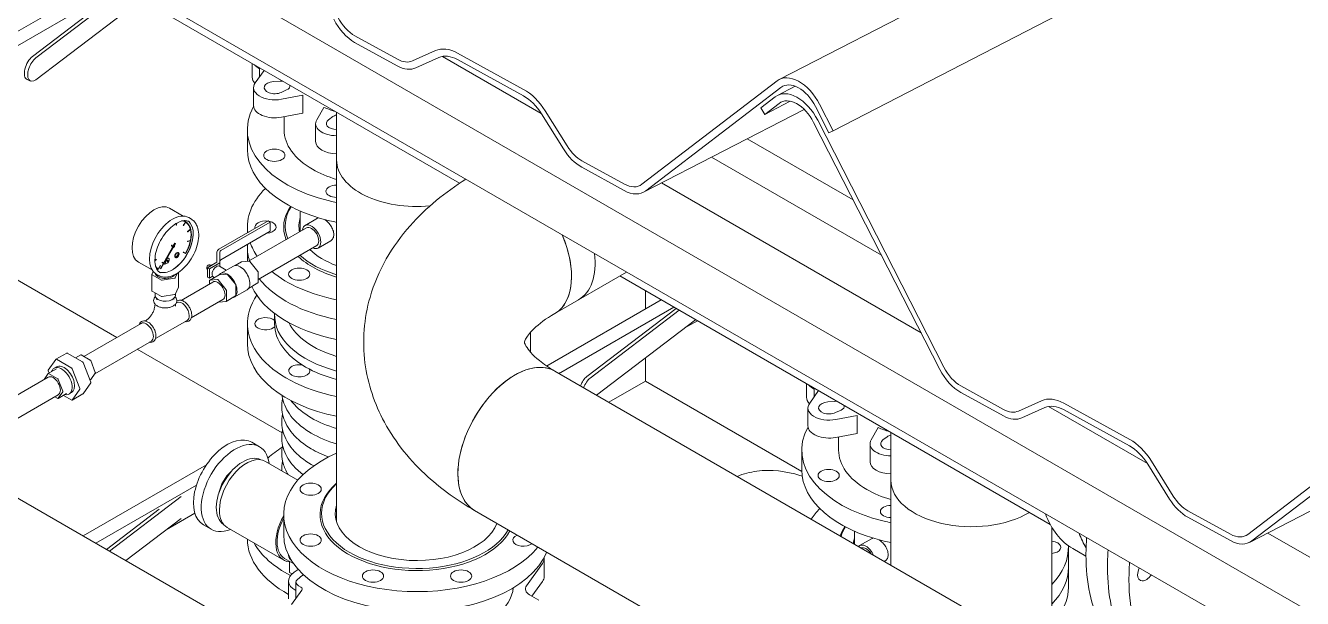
# Model space of a CAD drawing. Header units: millimetres. Extents: x -312439 to 477422, y -331570 to 212570.
# Drawn here: x 398513 to 399331, y 107885 to 108251 of the extents above; entities that cross this region are included whole.
import ezdxf

# ---------------------------------------------------------------- set-up
doc = ezdxf.new("R2010")
doc.units = ezdxf.units.MM

msp = doc.modelspace()

# ---------------------------------------------------------------- linework, layer by layer
at = {"color": 0, "linetype": 'Continuous', "lineweight": 0, "extrusion": (0, 0.816497, 0.57735)}
for p, q in [((396734.042, 109377.832), (401453.538, 106653.03)), ((396734.042, 109342.828), (401489.123, 106597.48)), ((400140.607, 108807.063), (398995.583, 108216.91)), ((399030.047, 108184.123), (400175.071, 108774.276)), ((398185.754, 108499.687), (398790.691, 108150.427)), ((398750.889, 108229.852), (398723.604, 108244.843)), ((398723.473, 108240.71), (398750.783, 108225.706)), ((398775.291, 108235.403), (398760.545, 108228.783)), ((398762.702, 108224.385), (398777.447, 108231.006)), ((398779.795, 108231.721), (398843.074, 108195.187)), ((398789.367, 108229.686), (398831.647, 108206.457)), ((398831.752, 108210.603), (398789.472, 108233.833)), ((398994.148, 108216), (398907.549, 108149.78)), ((398910.066, 108145.598), (398996.665, 108211.818)), ((399005.856, 108212.602), (398994.411, 108206.703)), ((398992.975, 108205.793), (398983.727, 108198.721)), ((398986.244, 108194.538), (399002.661, 108203)), ((398843.303, 108194.824), (398857.307, 108172.408)), ((398859.626, 108174.347), (398845.621, 108196.763)), ((399011.581, 108197.749), (398908.63, 108144.688)), ((398983.727, 108198.721), (398986.244, 108194.538)), ((398986.244, 108194.538), (398995.492, 108201.611)), ((399018.752, 108199.683), (399027.389, 108182.784)), ((399030.047, 108184.123), (399021.41, 108201.022)), ((399017.58, 108189.476), (399098.453, 108031.244)), ((399101.111, 108032.583), (399020.238, 108190.815)), ((398975.12, 108178.957), (399042.98, 108139.778)), ((399027.389, 108182.784), (399030.047, 108184.123)), ((398896.354, 108149.932), (398869.069, 108164.923)), ((398952.239, 108167.164), (399061.109, 108104.308)), ((398868.963, 108160.776), (398896.274, 108145.771)), ((398920.206, 108150.654), (399086.49, 108054.65)), ((398487.946, 108099.699), (398571.096, 108051.692)), ((398893.434, 108091.108), (399169.147, 107931.925)), ((398909.822, 108023.689), (399010.016, 107965.842)), ((399111.873, 108016.467), (399139.183, 108001.463)), ((399139.289, 108005.61), (399112.004, 108020.6)), ((399163.691, 108011.161), (399148.945, 108004.54)), ((399151.102, 108000.143), (399165.847, 108006.763)), ((399168.195, 108007.478), (399231.474, 107970.944)), ((399220.152, 107986.361), (399177.872, 108009.59)), ((399177.767, 108005.443), (399220.047, 107982.214)), ((399382.548, 107991.757), (399295.949, 107925.537)), ((399298.466, 107921.355), (399385.065, 107987.575)), ((399400.427, 107973.736), (399297.03, 107920.445)), ((399231.703, 107970.581), (399245.707, 107948.165)), ((399248.026, 107950.104), (399234.021, 107972.52)), ((399284.754, 107925.689), (399257.469, 107940.68)), ((399257.363, 107936.533), (399284.674, 107921.528)), ((399308.606, 107926.411), (399476.8, 107829.304))]:
    msp.add_line(p, q, dxfattribs=at)
at = {"color": 5, "linetype": 'Continuous', "lineweight": 0, "extrusion": (0, 0.816497, 0.57735)}
for p, q in [((398800.503, 107779.611), (397341.446, 108621.998)), ((398564.706, 108280.899), (398492.276, 108239.082)), ((398500.293, 108234.454), (398572.722, 108276.271)), ((398574.334, 108275.34), (398517.013, 108231.753)), ((398519.159, 108230.812), (398576.258, 108274.23)), ((398586.725, 108268.187), (398519.159, 108216.81)), ((398657.842, 108218.418), (398657.842, 108227.127)), ((398659.826, 108214.809), (398665.473, 108222.722)), ((398662.594, 108218.689), (398662.594, 108224.383)), ((398513.57, 108216.899), (398515.717, 108215.958)), ((398658.705, 108200.192), (398658.705, 108211.694)), ((398671.437, 108215.554), (398675.83, 108215.867)), ((398679.896, 108210.2), (398676.406, 108208.627)), ((398690.207, 108206.869), (398676.507, 108204.261)), ((398690.207, 108195.368), (398690.207, 108206.869)), ((398676.507, 108192.759), (398690.207, 108195.368)), ((398699.162, 108191.181), (398703.679, 108199.091)), ((398711.907, 107933.653), (398711.907, 108195.913)), ((398678.304, 108184.676), (398678.304, 108193.101)), ((398698.48, 108177.228), (398698.48, 108188.73)), ((398706.725, 108191.123), (398709.449, 108193.138)), ((398654.725, 108184.676), (398654.725, 108171.975)), ((398613.531, 108129.421), (398604.832, 108134.444)), ((398688.624, 108119.547), (398688.624, 108132.633)), ((398608.999, 108123.675), (398609.232, 108124.815)), ((398608.999, 108123.675), (398609.042, 108123.65)), ((398609.042, 108123.65), (398609.287, 108124.847)), ((398609.222, 108123.698), (398609.042, 108123.65)), ((398609.479, 108124.957), (398609.222, 108123.698)), ((398613.682, 108123.321), (398614.988, 108125.584)), ((398613.682, 108123.321), (398613.725, 108123.296)), ((398613.725, 108123.296), (398615.032, 108125.56)), ((398613.856, 108123.22), (398613.725, 108123.296)), ((398615.164, 108125.484), (398613.856, 108123.22)), ((398615.23, 108125.75), (398615.186, 108125.775)), ((398616.413, 108119.546), (398618.199, 108121.129)), ((398616.456, 108119.521), (398618.242, 108121.105)), ((398618.291, 108120.925), (398616.505, 108119.341)), ((398618.948, 108127.398), (398617.132, 108128.447)), ((398622.944, 108121.469), (398622.693, 108122.3)), ((398668.046, 108126.338), (398636.518, 108108.135)), ((398669.324, 108125.6), (398637.796, 108107.398)), ((398654.725, 108118.647), (398654.725, 108122.368)), ((398692.619, 108121.853), (398655.559, 108100.457)), ((398669.324, 108125.6), (398668.046, 108126.338)), ((398669.324, 108119.7), (398669.324, 108125.6)), ((398699.774, 108128.119), (398691.694, 108123.454)), ((398616.461, 108119.366), (398616.413, 108119.546)), ((398616.413, 108119.546), (398616.456, 108119.521)), ((398616.413, 108113.127), (398616.461, 108113.362)), ((398616.413, 108113.127), (398616.456, 108113.102)), ((398616.505, 108119.341), (398616.456, 108119.521)), ((398618.242, 108113.581), (398616.456, 108113.102)), ((398616.456, 108113.102), (398616.505, 108113.337)), ((398616.461, 108119.366), (398616.505, 108119.341)), ((398616.461, 108113.362), (398618.247, 108113.841)), ((398616.461, 108113.362), (398616.505, 108113.337)), ((398616.505, 108113.337), (398618.291, 108113.816)), ((398669.324, 108119.7), (398637.796, 108101.497)), ((398708.145, 108113.62), (398700.066, 108108.955)), ((398606.783, 108109.48), (398601.082, 108099.309)), ((398606.869, 108109.43), (398601.169, 108099.259)), ((398601.28, 108099.243), (398607.217, 108109.229)), ((398606.215, 108110.237), (398606.777, 108109.912)), ((398606.583, 108110.873), (398607.145, 108110.548)), ((398606.869, 108109.43), (398606.783, 108109.48)), ((398607.229, 108109.651), (398607.514, 108109.486)), ((398608.254, 108112.123), (398607.492, 108110.754)), ((398607.579, 108110.704), (398607.492, 108110.754)), ((398607.579, 108110.704), (398608.341, 108112.073)), ((398607.596, 108110.288), (398607.882, 108110.123)), ((398608.77, 108111.825), (398607.965, 108110.481)), ((398608.341, 108112.073), (398608.254, 108112.123)), ((398608.341, 108112.073), (398608.77, 108111.825)), ((398610.651, 108105.887), (398610.32, 108105.314)), ((398610.427, 108106.017), (398610.348, 108106.062)), ((398610.429, 108106.045), (398610.513, 108105.997)), ((398610.651, 108105.887), (398610.729, 108105.842)), ((398613.682, 108106.198), (398613.813, 108106.426)), ((398613.682, 108106.198), (398613.725, 108106.173)), ((398613.725, 108106.173), (398613.856, 108106.401)), ((398615.032, 108105.418), (398613.725, 108106.173)), ((398613.813, 108106.426), (398613.856, 108106.401)), ((398613.856, 108106.401), (398615.164, 108105.646)), ((398615.098, 108105.532), (398615.23, 108105.456)), ((398635.265, 108106.388), (398635.265, 108099.832)), ((398637.072, 108097.17), (398637.072, 108106.388)), ((398654.725, 108100.382), (398654.725, 108111.271)), ((398699.141, 108110.556), (398661.615, 108088.89)), ((398593.626, 108094.945), (398584.927, 108099.968)), ((398595.466, 108100.971), (398596.337, 108101.743)), ((398595.466, 108100.907), (398596.38, 108101.718)), ((398596.428, 108101.539), (398595.467, 108100.686)), ((398596.337, 108101.743), (398596.38, 108101.718)), ((398596.38, 108101.718), (398596.428, 108101.539)), ((398597.678, 108095.601), (398598.985, 108097.865)), ((398597.721, 108095.575), (398599.028, 108097.84)), ((398599.159, 108097.764), (398597.852, 108095.499)), ((398598.985, 108097.865), (398599.028, 108097.84)), ((398599.028, 108097.84), (398599.159, 108097.764)), ((398601.005, 108099.172), (398599.102, 108095.775)), ((398601.092, 108099.122), (398599.188, 108095.725)), ((398599.188, 108095.725), (398601.159, 108099.04)), ((398600.987, 108099.139), (398600.103, 108099.65)), ((398601.102, 108099.345), (398600.221, 108099.854)), ((398601.835, 108098.65), (398601.116, 108099.065)), ((398601.953, 108098.854), (398601.234, 108099.269)), ((398602.393, 108101.029), (398602.355, 108101.051)), ((398602.532, 108099.219), (398602.369, 108099.312)), ((398604.169, 108100.004), (398602.393, 108101.029)), ((398602.664, 108101.571), (398602.696, 108101.553)), ((398602.696, 108101.553), (398604.471, 108100.528)), ((398604.333, 108102.338), (398604.17, 108102.432)), ((398608.573, 108102.987), (398608.651, 108102.941)), ((398608.628, 108102.926), (398608.712, 108102.877)), ((398609.207, 108103.385), (398608.876, 108102.812)), ((398608.954, 108102.767), (398608.876, 108102.812)), ((398635.265, 108099.832), (398629.119, 108096.284)), ((398630.397, 108095.547), (398629.119, 108096.284)), ((398629.119, 108096.284), (398629.119, 108090.383)), ((398630.332, 108097.159), (398630.244, 108096.934)), ((398637.072, 108099.4), (398630.397, 108095.547)), ((398632.316, 108098.422), (398630.508, 108097.378)), ((398630.682, 108098.26), (398631.358, 108097.869)), ((398632.654, 108098.325), (398632.46, 108098.436)), ((398636.892, 108097.273), (398641.22, 108094.775)), ((398637.525, 108092.642), (398645.753, 108097.392)), ((398647.002, 108097.785), (398650.88, 108100.025)), ((398656.045, 108100.5), (398650.945, 108100.045)), ((398661.459, 108093.974), (398656.358, 108100.32)), ((398593.581, 108092.019), (398593.581, 108081.518)), ((398594.418, 108093.857), (398593.596, 108092.085)), ((398593.71, 108091.839), (398599.6, 108088.438)), ((398598.087, 108091.265), (398596.27, 108092.314)), ((398597.062, 108090.85), (398597.062, 108091.857)), ((398597.611, 108095.334), (398597.655, 108095.309)), ((398597.655, 108095.309), (398597.786, 108095.537)), ((398597.809, 108095.524), (398597.852, 108095.499)), ((398599.188, 108095.725), (398599.102, 108095.775)), ((398600.027, 108088.372), (398608.072, 108089.617)), ((398605.219, 108090.77), (398604.375, 108090.571)), ((398607.074, 108090.85), (398607.074, 108091.356)), ((398608.385, 108089.797), (398609.729, 108092.693)), ((398610.556, 108093.226), (398610.556, 108084.007)), ((398628.966, 108095.288), (398629.119, 108095.2)), ((398629.119, 108090.383), (398630.397, 108089.646)), ((398630.397, 108089.646), (398630.397, 108095.547)), ((398632.464, 108090.839), (398630.397, 108089.646)), ((398630.434, 108088.071), (398630.434, 108085.951)), ((398630.526, 108088.273), (398636.589, 108091.774)), ((398635.691, 108088.749), (398630.591, 108088.293)), ((398632.926, 108090.403), (398633.57, 108090.031)), ((398641.104, 108082.223), (398636.004, 108088.568)), ((398641.754, 108092.249), (398636.654, 108091.794)), ((398647.167, 108085.723), (398642.067, 108092.069)), ((398661.615, 108086.771), (398661.615, 108093.571)), ((398851.842, 108067.095), (398897.759, 108093.605)), ((398593.71, 108081.337), (398599.6, 108077.937)), ((398595.546, 108080.278), (398595.546, 108078.64)), ((398608.385, 108079.296), (398610.541, 108083.941)), ((398608.591, 108079.739), (398608.591, 108078.64)), ((398632.586, 108087.194), (398612.268, 108075.463)), ((398641.261, 108075.019), (398641.261, 108081.82)), ((398646.296, 108077.449), (398654.525, 108082.2)), ((398647.324, 108078.52), (398647.324, 108085.32)), ((398655.489, 108083.084), (398661.523, 108086.568)), ((398909.822, 108081.646), (398909.822, 108069.918)), ((398595.546, 108072.694), (398595.546, 108073.002)), ((398596.464, 108076.713), (398596.464, 108076.044)), ((398600.027, 108077.871), (398608.072, 108079.116)), ((398607.672, 108076.713), (398607.672, 108076.044)), ((398608.591, 108072.694), (398608.591, 108073.002)), ((398609.018, 108073.586), (398609.634, 108073.942)), ((398639.109, 108075.896), (398618.791, 108064.166)), ((398636.491, 108074.385), (398641.104, 108074.797)), ((398641.169, 108074.817), (398647.232, 108078.317)), ((398919.979, 108075.782), (398847.55, 108033.965)), ((398672.179, 108065.868), (398672.179, 108060.461)), ((398855.566, 108029.337), (398927.995, 108071.154)), ((398929.607, 108070.223), (398872.286, 108026.636)), ((398874.433, 108025.695), (398931.531, 108069.113)), ((398586.681, 108060.69), (398550, 108039.512)), ((398589.316, 108062.211), (398589.583, 108062.365)), ((398595.838, 108050.914), (398616.156, 108062.644)), ((398654.725, 108047.759), (398654.725, 108060.461)), ((398941.998, 108063.07), (398878.457, 108014.753)), ((398943.153, 108062.403), (398934.713, 108057.531)), ((398593.204, 108049.393), (398556.989, 108028.484)), ((398836.201, 108042.276), (398836.201, 108054.939)), ((398539.003, 108041.728), (398532.074, 108037.727)), ((398539.282, 108041.7), (398549.079, 108036.044)), ((398547.943, 108040.594), (398544.57, 108038.647)), ((398548.164, 108040.572), (398554.054, 108037.172)), ((398584.141, 108044.161), (398676.976, 107990.562)), ((398527.113, 108030.7), (398532.012, 108037.669)), ((398532.513, 108031.685), (398527.156, 108028.593)), ((398530.925, 108031.946), (398532.497, 108032.854)), ((398532.352, 108037.7), (398542.15, 108032.043)), ((398542.49, 108031.62), (398547.389, 108018.994)), ((398549.419, 108035.62), (398554.318, 108022.995)), ((398554.325, 108036.835), (398557.27, 108029.245)), ((398909.822, 108038.603), (398909.822, 108023.689)), ((398527.061, 108026.268), (398490.001, 108004.872)), ((398524.442, 108024.757), (398527.106, 108028.546)), ((398527.645, 108028.875), (398527.113, 108030.246)), ((398527.377, 108028.571), (398533.267, 108025.17)), ((398533.538, 108024.833), (398536.482, 108017.244)), ((398554.318, 108022.541), (398549.419, 108015.572)), ((398554.275, 108024.648), (398553.786, 108024.366)), ((398557.27, 108028.884), (398554.325, 108024.694)), ((398851.842, 108030.12), (399152.392, 107856.597)), ((398886.401, 108010.167), (398909.822, 108023.689)), ((398533.583, 108014.971), (398496.057, 107993.305)), ((398538.845, 108015.74), (398533.488, 108012.647)), ((398536.482, 108016.882), (398533.538, 108012.693)), ((398542.15, 108011.541), (398536.861, 108014.594)), ((398540.432, 108015.479), (398542.005, 108016.387)), ((398549.357, 108015.514), (398542.428, 108011.513)), ((398547.389, 108018.54), (398542.49, 108011.571)), ((399013.116, 108013.301), (399013.116, 108022.01)), ((399015.099, 108009.692), (399020.746, 108017.605)), ((399017.868, 108013.572), (399017.868, 108019.266)), ((398533.267, 108012.669), (398531.431, 108013.728)), ((399013.979, 107995.075), (399013.979, 108006.577)), ((399026.71, 108010.437), (399031.104, 108010.75)), ((399035.17, 108005.083), (399031.679, 108003.51)), ((399045.48, 108001.752), (399031.78, 107999.144)), ((399045.48, 107990.25), (399045.48, 108001.752)), ((399031.78, 107987.642), (399045.48, 107990.25)), ((399054.435, 107986.064), (399058.953, 107993.974)), ((399067.18, 107905.794), (399067.18, 107990.796)), ((398662.551, 107981.608), (398657.543, 107984.55)), ((399033.577, 107979.559), (399033.577, 107987.984)), ((399053.753, 107972.111), (399053.753, 107983.613)), ((399061.998, 107986.006), (399064.722, 107988.021)), ((399009.998, 107979.559), (399009.998, 107966.858)), ((398628.51, 107970.11), (398549.529, 107924.511)), ((398687.11, 107960.358), (398666.376, 107972.328)), ((398557.545, 107919.883), (398622.135, 107957.174)), ((398566.344, 107914.803), (398612.285, 107949.737)), ((398598.225, 107941.619), (398564.42, 107915.914)), ((398800.305, 107940.854), (399100.854, 107767.331)), ((398612.285, 107935.735), (398576.811, 107908.76)), ((398621.114, 107939.082), (398602.724, 107928.464)), ((398678.008, 107925.502), (398678.008, 107938.204)), ((398631.527, 107928.802), (398626.519, 107931.744)), ((398678.008, 107909.037), (398641.878, 107929.896)), ((399043.897, 107919.237), (399043.897, 107927.516)), ((399170.256, 107866.693), (399170.256, 107929.978)), ((399055.048, 107923.002), (399046.968, 107918.337)), ((399180.871, 107891.848), (399180.871, 107917.251)), ((399183.777, 107916.406), (399192.145, 107911.575)), ((398678.62, 107910.098), (398684.426, 107906.746)), ((398681.812, 107908.255), (398681.812, 107901.165)), ((398844.901, 107898.485), (398844.901, 107909.986)), ((399063.419, 107908.503), (399062.953, 107908.234)), ((398681.812, 107901.165), (398683.418, 107900.238)), ((398843.78, 107906.871), (398833.597, 107892.599)), ((398681.126, 107884.235), (398681.126, 107895.736)), ((398685.878, 107884.505), (398685.878, 107894.9)), ((398689.021, 107891.767), (398687.492, 107892.649)), ((398843.78, 107895.369), (398837.076, 107885.974)), ((398683.109, 107880.626), (398689.687, 107889.843)), ((398835.595, 107886.829), (398841.539, 107883.396))]:
    msp.add_line(p, q, dxfattribs=at)
at = {"color": 0, "linetype": 'Continuous', "lineweight": 0}
for centre, major_axis, start_param, end_param in [((398724.055, 108262.541), (11.825, -22.942), 4.7067872, 5.5477045), ((398724.055, 108262.541), (-9.58, 18.587), 1.5651945, 2.4074876), ((398788.809, 108207.841), (-14.069, 27.297), 5.5490802, 6.2504354), ((398788.809, 108207.841), (-11.825, 22.942), 5.5490802, 6.2504354), ((398751.34, 108247.551), (11.825, -22.942), 5.5490796, 6.2504361), ((399007.408, 108193.968), (-11.825, 22.942), 4.7067872, 6.3913733), ((399007.408, 108193.968), (-9.58, 18.587), 4.7067872, 6.3913733), ((398831.089, 108184.612), (11.825, -22.942), 1.7061324, 2.4074876), ((398831.089, 108184.612), (-14.069, 27.297), 4.847725, 5.5490802), ((399006.235, 108183.76), (-11.825, 22.942), 4.7067872, 6.3913733), ((399006.235, 108183.76), (-9.58, 18.587), 4.7067872, 6.3913733), ((398869.521, 108182.621), (11.825, -22.942), 4.8477244, 5.5490809), ((398869.521, 108182.621), (-9.58, 18.587), 1.7061324, 2.4074876), ((398896.806, 108167.63), (11.825, -22.942), 5.550456, 6.3913733), ((398896.806, 108167.63), (9.58, -18.587), 5.5490802, 6.3913733), ((399112.455, 108038.299), (11.825, -22.942), 4.7067872, 5.5477045), ((399112.455, 108038.299), (-9.58, 18.587), 1.5651945, 2.4074876), ((399177.209, 107983.598), (-14.069, 27.297), 5.5490802, 6.2504354), ((399177.209, 107983.598), (-11.825, 22.942), 5.5490802, 6.2504354), ((399139.74, 108023.308), (11.825, -22.942), 5.5490796, 6.2504361), ((399139.74, 108023.308), (9.58, -18.587), 5.5490802, 6.2504354), ((399219.489, 107960.369), (11.825, -22.942), 1.7061324, 2.4074876), ((399219.489, 107960.369), (-14.069, 27.297), 4.847725, 5.5490802), ((399257.921, 107958.378), (-9.58, 18.587), 1.7061324, 2.4074876), ((399257.921, 107958.378), (11.825, -22.942), 4.8477244, 5.5490809), ((399285.206, 107943.387), (9.58, -18.587), 5.5490802, 6.3913733), ((399285.206, 107943.387), (11.825, -22.942), 5.550456, 6.3913733)]:
    msp.add_ellipse(centre, major_axis=major_axis, ratio=0.6074486, start_param=start_param, end_param=end_param, dxfattribs=at)
at = {"color": 5, "linetype": 'Continuous', "lineweight": 0}
for centre, major_axis, ratio, start_param, end_param in [((398517.013, 108224.752), (-3.442, -7.853), 0.493747, 3.867644, 6.2831853), ((398519.159, 108223.811), (3.442, 7.853), 0.493747, 0.7260513, 3.867644), ((398751.34, 108247.551), (9.58, -18.587), 0.6074486, 5.5490802, 6.2504354), ((398672.247, 108229.92), (-14.405, 0), 0.5773503, 0.4508742, 0.8364399), ((398672.262, 108211.694), (-13.556, 0), 0.5773503, 5.8737687, 8.1724889), ((398672.247, 108218.418), (-14.405, 0), 0.5773503, 0, 0.4962001), ((398672.262, 108211.694), (-6.737, 0), 0.5773503, 4.8351545, 8.5166127), ((398676.505, 108212.709), (5.512, 0), 0.5773503, 1.4129203, 1.6935618), ((398676.505, 108212.709), (5.512, 0), 0.5773503, 5.3750201, 6.4410613), ((398740.161, 108184.676), (-85.437, 0), 0.5773503, 5.9753277, 7.4612826), ((398672.262, 108200.192), (-13.556, 0), 0.5773503, 0, 1.8893036), ((398740.161, 108227.932), (61.857, 0), 0.5773503, 4.0816104, 4.2215114), ((398712.036, 108188.73), (-13.556, 0), 0.5773503, 5.964678, 7.8444589), ((398712.036, 108188.73), (-6.737, 0), 0.5773503, 5.6205526, 7.8348194), ((398713.794, 108191.18), (5.512, 0), 0.5773503, 1.920184, 2.47896), ((398740.161, 108184.676), (61.857, 0), 0.5773503, 3.1415927, 3.9269908), ((398740.161, 108171.975), (85.437, 0), 0.5773503, 3.1415927, 4.3196899), ((398712.036, 108177.228), (-13.556, 0), 0.5773503, 0, 1.5612736), ((398763.445, 108165.32), (51.538, 0), 0.5773503, 3.1415927, 4.8737533), ((398763.445, 108165.32), (-51.538, 0), 0.5773503, 0, 1.7321606), ((398740.161, 108184.676), (61.857, 0), 0.5773503, 3.9269908, 4.238039), ((398740.161, 108122.368), (85.437, 0), 0.5773503, 2.6147213, 3.2144513), ((398711.919, 108145.311), (-6.798, 0), 0.5773503, 4.7141399, 7.8522307), ((398594.879, 108117.206), (-9.952, -17.238), 0.5773503, 3.1415927, 6.2831853), ((398740.161, 108184.676), (-85.437, 0), 0.5773503, 1.1780972, 1.2337501), ((398606.701, 108110.38), (-10.431, -18.066), 0.5773503, 3.1415927, 6.2831853), ((398740.161, 108122.368), (62.164, 0), 0.5773503, 2.763109, 3.3676285), ((398740.161, 108123.169), (-61.184, 0), 0.5773503, 5.9287465, 6.5180656), ((398606.701, 108110.38), (-9.42, -16.316), 0.5773503, 0.7853982, 3.0447187), ((398606.442, 108110.53), (-8.656, -14.993), 0.5773503, 1.5707963, 3.3990144), ((398606.442, 108110.53), (-8.787, -15.22), 0.5773503, 1.5707963, 3.3359698), ((398606.399, 108110.555), (-8.787, -15.22), 0.5773503, 3.1415927, 3.327058), ((398623.787, 108140.648), (-8.722, -15.107), 0.5773503, 6.2794167, 6.2869539), ((398623.721, 108140.382), (-8.59, -14.879), 0.5773503, 6.279359, 6.2870116), ((398606.399, 108110.555), (-8.656, -14.993), 0.5773503, 2.6255886, 3.1289946), ((398630.169, 108131.625), (-8.722, -15.107), 0.5773503, 5.7558179, 5.7633552), ((398606.399, 108110.555), (-8.656, -14.993), 0.5773503, 2.1019898, 2.6060662), ((398630.013, 108131.376), (-8.59, -14.879), 0.5773503, 5.7557602, 5.7634128), ((398666.361, 108122.368), (6.798, 0), 0.5773503, 1.3557076, 3.3566814), ((398666.361, 108122.368), (6.798, 0), 0.5773503, 4.8360668, 7.0685835), ((398666.361, 108122.368), (6.798, 0), 0.5773503, 0.7853982, 1.2579123), ((398740.161, 108123.169), (52.364, 0), 0.5773503, 2.9636533, 3.2693714), ((398695.88, 108116.205), (4.186, -7.25), 0.5773503, 0.7853982, 3.819024), ((398695.88, 108116.205), (-3.261, 5.649), 0.5773503, 3.1415927, 6.2831853), ((398740.161, 108171.975), (85.437, 0), 0.5773503, 4.3196899, 4.3753427), ((398606.399, 108110.555), (-9.646, -16.708), 0.5773503, 0.8552539, 2.2863388), ((398606.399, 108110.555), (-8.656, -14.993), 0.5773503, 1.578391, 2.0842988), ((398629.989, 108116.784), (-8.59, -14.879), 0.5773503, 5.2321614, 5.2398141), ((398630.193, 108116.949), (-8.722, -15.107), 0.5773503, 5.2322191, 5.2397564), ((398695.88, 108116.205), (4.186, -7.25), 0.5773503, 5.605754, 7.0685835), ((398826.073, 108111.728), (-25.769, 44.633), 0.5773503, 3.1415927, 4.5128046), ((398826.073, 108111.728), (25.769, -44.633), 0.5773503, 0.7853982, 1.3712119), ((398606.399, 108110.555), (-0.184, -0.318), 0.5773503, 3.1415927, 6.2831853), ((398607.326, 108110.02), (-0.408, -0.707), 0.5773503, 3.6351307, 5.8435067), ((398607.412, 108109.97), (-0.408, -0.707), 0.5773503, 3.6351307, 5.8435067), ((398607.412, 108109.97), (-0.184, -0.318), 0.5773503, 3.1415927, 6.2831853), ((398607.412, 108109.97), (-0.408, -0.707), 0.5773503, 0.4398516, 1.1672039), ((398607.412, 108109.97), (-0.408, -0.707), 0.5773503, 1.9743887, 2.6478622), ((398609.528, 108104.485), (-0.901, -1.56), 0.5773503, 3.1415927, 6.2831853), ((398609.69, 108104.392), (-0.901, -1.56), 0.5773503, 3.3104584, 6.1143196), ((398607.52, 108105.645), (-1.681, -2.912), 0.8164966, 1.0145657, 2.1270269), ((398609.69, 108104.392), (-0.901, -1.56), 0.5773503, 0.1688658, 2.9727269), ((398607.822, 108105.47), (1.681, 2.912), 0.8164966, 4.1561584, 5.2686196), ((398609.612, 108104.437), (-0.901, -1.56), 0.5773503, 2.9727269, 3.3104584), ((398623.656, 108100.516), (-8.59, -14.879), 0.5773503, 4.7085627, 4.7162153), ((398623.853, 108100.554), (-8.722, -15.107), 0.5773503, 4.7086203, 4.7161576), ((398639.544, 108106.388), (-4.28, 0), 0.5773503, 5.4977871, 6.2831853), ((398639.544, 108106.388), (-2.473, 0), 0.5773503, 5.4977871, 6.2831853), ((398740.161, 108109.667), (85.437, 0), 0.5773503, 3.1415927, 3.3227032), ((398740.161, 108109.667), (-85.437, 0), 0.5773503, 0, 0.1811106), ((398740.161, 108122.368), (85.437, 0), 0.5773503, 3.3469922, 3.5305939), ((398740.161, 108123.169), (-61.184, 0), 0.5773503, 0.5619436, 1.0907845), ((398740.161, 108123.169), (52.364, 0), 0.5773503, 3.6650852, 4.1424689), ((398841.172, 108120.444), (-25.769, 44.633), 0.5773503, 3.1415927, 4.0660163), ((398606.442, 108110.53), (-8.656, -14.993), 0.5773503, 6.0257636, 6.2831853), ((398606.442, 108110.53), (-8.787, -15.22), 0.5773503, 6.0888081, 6.2831853), ((398606.399, 108110.555), (-8.787, -15.22), 0.5773503, 6.0977199, 6.2831853), ((398600.162, 108099.752), (-0.059, -0.102), 0.5773503, 3.1415927, 6.2831853), ((398603.27, 108100.872), (-0.901, -1.56), 0.5773503, 5.2557699, 6.2831853), ((398603.432, 108100.778), (-0.901, -1.56), 0.5773503, 4.8812547, 7.6851159), ((398603.432, 108100.778), (-0.901, -1.56), 0.5773503, 1.7396621, 4.5435232), ((398603.27, 108100.872), (-0.901, -1.56), 0.5773503, 3.1415927, 4.1247486), ((398603.354, 108100.824), (-0.901, -1.56), 0.5773503, 1.4019306, 1.7396621), ((398609.612, 108104.437), (-0.901, -1.56), 0.5773503, 6.1143196, 6.4520511), ((398629.824, 108096.774), (0.858, 1.486), 0.5773503, 0, 3.1415927), ((398630.508, 108097.143), (0.144, 0.249), 0.5773503, 0.7853982, 1.8325957), ((398634.909, 108093.838), (-1.983, -3.435), 0.5773503, 3.1415927, 5.4977871), ((398632.316, 108098.187), (0.144, 0.249), 0.5773503, 0, 0.7853982), ((398639.544, 108100.488), (-2.473, 0), 0.5773503, 5.4977871, 6.2831853), ((398650.139, 108089.796), (-4.386, 7.596), 0.5773503, 5.4977871, 6.2831853), ((398650.139, 108089.796), (-4.386, 7.596), 0.5773503, 3.1415927, 5.4977871), ((398651.101, 108099.642), (-0.221, 0.383), 0.5773503, 6.0213859, 6.2831853), ((398656.202, 108100.097), (-0.221, 0.383), 0.5773503, 4.9741884, 6.0213859), ((398740.161, 108122.368), (62.164, 0), 0.5773503, 3.6909347, 4.2405667), ((398594.023, 108092.019), (-0.442, 0), 0.5773503, 6.0213859, 7.0685835), ((398602.068, 108093.264), (6.523, 0), 0.5773503, 3.2787449, 5.8812868), ((398602.068, 108089.141), (6.523, 0), 0.5773503, 2.4457007, 2.5623918), ((398589.163, 108080.677), (8.59, 14.879), 0.5773503, 6.279359, 6.2870116), ((398589.097, 108080.412), (8.722, 15.107), 0.5773503, 6.2794167, 6.2869539), ((398589.054, 108080.437), (8.722, 15.107), 0.5773503, 6.2794167, 6.2807026), ((398606.701, 108110.38), (-9.42, -16.316), 0.5773503, 0.096874, 0.7853982), ((398599.913, 108088.619), (0.442, 0), 0.5773503, 3.9269908, 4.9741884), ((398602.068, 108089.141), (6.523, 0), 0.5773503, 0.5792009, 0.6523149), ((398607.958, 108089.864), (0.442, 0), 0.5773503, 4.9741884, 6.0213859), ((398630.747, 108087.89), (-0.221, 0.383), 0.5773503, 6.0213859, 7.0685835), ((398634.909, 108093.838), (-1.983, -3.435), 0.5773503, 5.4977871, 6.2831853), ((398635.848, 108081.545), (-3.261, 5.649), 0.5773503, 3.1415927, 6.2831853), ((398635.848, 108088.346), (-0.221, 0.383), 0.5773503, 4.9741884, 6.0213859), ((398641.91, 108085.045), (-4.386, 7.596), 0.5773503, 5.4977871, 6.5382602), ((398636.81, 108091.39), (-0.221, 0.383), 0.5773503, 6.0213859, 6.2831853), ((398641.91, 108091.846), (-0.221, 0.383), 0.5773503, 4.9741884, 6.0213859), ((398641.91, 108085.045), (-4.386, 7.596), 0.5773503, 2.8865178, 5.4977871), ((398661.302, 108093.752), (-0.221, 0.383), 0.5773503, 3.9269908, 4.9741884), ((398740.161, 108109.667), (85.437, 0), 0.5773503, 3.5670249, 4.3753427), ((398740.161, 108109.667), (-85.437, 0), 0.5773503, 0.4254323, 1.2337501), ((398740.161, 108122.368), (85.437, 0), 0.5773503, 3.7559953, 4.3753427), ((398826.073, 108111.728), (25.769, -44.633), 0.5773503, 0, 0.7853982), ((398594.023, 108081.518), (-0.442, 0), 0.5773503, 0, 0.7853982), ((398610.114, 108084.007), (0.442, 0), 0.5773503, 6.0213859, 6.2831853), ((398640.948, 108082), (-0.221, 0.383), 0.5773503, 3.9269908, 4.9741884), ((398647.011, 108085.501), (-0.221, 0.383), 0.5773503, 3.9269908, 4.9741884), ((398740.161, 108096.965), (-85.437, 0), 0.5773503, 0.2597275, 1.2337501), ((398661.302, 108086.951), (0.221, -0.383), 0.5773503, 0, 0.7853982), ((398602.068, 108078.64), (6.523, 0), 0.5773503, 3.1415927, 3.9269908), ((398602.068, 108078.64), (6.523, 0), 0.5773503, 3.9269908, 6.2831853), ((398599.913, 108078.118), (0.442, 0), 0.5773503, 3.9269908, 4.9741884), ((398607.958, 108079.362), (0.442, 0), 0.5773503, 4.9741884, 6.0213859), ((398612.895, 108068.293), (-3.261, 5.649), 0.5773503, 3.9269908, 6.2831853), ((398640.948, 108075.2), (0.221, -0.383), 0.5773503, 6.0213859, 7.0685835), ((398647.011, 108078.7), (0.221, -0.383), 0.5773503, 0, 0.7853982), ((398740.161, 108060.461), (85.437, 0), 0.5773503, 2.7625544, 4.3753427), ((398612.895, 108068.293), (-3.261, 5.649), 0.5773503, 3.1415927, 3.9269908), ((398666.361, 108060.461), (6.798, 0), 0.5773503, 0.543593, 3.9269908), ((398740.161, 108065.868), (-67.982, 0), 0.5773503, 6.2526983, 7.4253675), ((398589.942, 108055.042), (-3.261, 5.649), 0.5773503, 3.1415927, 6.2831853), ((398666.361, 108060.461), (6.798, 0), 0.5773503, 3.9269908, 5.7639057), ((398740.161, 108060.461), (-67.982, 0), 0.5773503, 0, 0.7853982), ((398740.161, 108070.948), (-61.245, 0), 0.5773503, 0.2785726, 1.091305), ((398740.161, 108047.759), (85.437, 0), 0.5773503, 3.1415927, 4.3753427), ((398539.282, 108041.246), (-0.278, 0.482), 0.5773503, 5.4977871, 6.2831853), ((398548.164, 108040.211), (-0.221, 0.383), 0.5773503, 5.4977871, 6.2831853), ((398527.454, 108030.277), (-0.278, 0.482), 0.5773503, 0.2617994, 1.3089969), ((398535.679, 108023.712), (4.754, -8.234), 0.5773503, 5.8158119, 9.8921514), ((398532.352, 108037.245), (-0.278, 0.482), 0.5773503, 5.4977871, 6.5449847), ((398537.251, 108024.62), (4.754, -8.234), 0.5773503, 0, 3.1415927), ((398542.15, 108031.589), (0.278, -0.482), 0.5773503, 1.3089969, 2.3561945), ((398549.079, 108035.59), (0.278, -0.482), 0.5773503, 1.3089969, 2.3561945), ((398554.054, 108036.811), (0.221, -0.383), 0.5773503, 1.3089969, 2.3561945), ((398687.977, 108030.332), (6.798, 0), 0.5773503, 1.3046778, 3.9269908), ((398687.977, 108030.332), (6.798, 0), 0.5773503, 3.9269908, 6.5493038), ((398740.161, 108060.461), (-67.982, 0), 0.5773503, 0.7853982, 1.1421822), ((398826.073, 107985.487), (25.769, 44.633), 0.5773503, 0, 3.1415927), ((398826.073, 107985.487), (25.769, 44.633), 0.5773503, 0, 2.3561945), ((398847.55, 108025.214), (-5.359, -9.282), 0.5773503, 3.9269908, 4.0480997), ((398530.322, 108020.62), (-3.261, 5.649), 0.5773503, 3.1415927, 6.2831853), ((398527.377, 108028.209), (-0.221, 0.383), 0.5773503, 5.4977871, 6.5449847), ((398533.267, 108024.809), (0.221, -0.383), 0.5773503, 1.3089969, 2.3561945), ((398554.054, 108025.031), (0.221, -0.383), 0.5773503, 0, 0.2617994), ((398553.977, 108022.964), (0.278, -0.482), 0.5773503, 0.2617994, 1.3089969), ((398556.999, 108029.221), (0.221, -0.383), 0.5773503, 0.2617994, 1.3089969), ((398855.566, 108020.586), (-5.359, -9.282), 0.5773503, 3.9269908, 4.0731089), ((398872.286, 108019.635), (-3.442, -7.853), 0.493747, 3.867644, 4.7918828), ((398874.433, 108018.694), (3.442, 7.853), 0.493747, 0.7260513, 1.680911), ((398536.212, 108017.219), (0.221, -0.383), 0.5773503, 0.2617994, 1.3089969), ((398547.048, 108018.964), (0.278, -0.482), 0.5773503, 0.2617994, 1.3089969), ((398549.079, 108015.995), (0.278, -0.482), 0.5773503, 0, 0.2617994), ((399027.52, 108024.803), (-14.405, 0), 0.5773503, 0.4508742, 0.8364399), ((398533.267, 108013.03), (0.221, -0.383), 0.5773503, 5.4977871, 6.5449847), ((398542.15, 108011.995), (0.278, -0.482), 0.5773503, 5.4977871, 6.5449847), ((399027.535, 108006.577), (-13.556, 0), 0.5773503, 5.8737687, 8.1724889), ((399027.52, 108013.301), (-14.405, 0), 0.5773503, 0, 0.4962001), ((399027.535, 108006.577), (-6.737, 0), 0.5773503, 4.8351545, 8.5166127), ((399031.779, 108007.592), (5.512, 0), 0.5773503, 1.4129203, 1.6935618), ((399031.779, 108007.592), (5.512, 0), 0.5773503, 5.3750201, 6.4410613), ((399095.435, 107979.559), (-85.437, 0), 0.5773503, 5.9753277, 7.4612826), ((399027.535, 107995.075), (-13.556, 0), 0.5773503, 0, 1.8893036), ((399095.435, 108022.815), (61.857, 0), 0.5773503, 4.0816104, 4.2215114), ((398642.031, 107958.147), (15.512, 26.403), 0.5823607, 0, 3.1415927), ((398647.039, 107955.205), (15.512, 26.403), 0.5823607, 5.6441249, 10.0726691), ((399067.31, 107983.613), (-13.556, 0), 0.5773503, 5.964678, 7.8444589), ((399067.31, 107983.613), (-6.737, 0), 0.5773503, 5.6205526, 7.8348194), ((399069.067, 107986.063), (5.512, 0), 0.5773503, 1.920184, 2.47896), ((398651.759, 107952.48), (-11.962, -20.719), 0.5773503, 3.1652728, 6.2595051), ((398654.127, 107951.112), (12.249, 21.216), 0.5773503, 0, 2.3561945), ((398740.161, 107948.146), (85.437, 0), 0.5773503, 2.4008806, 2.578926), ((398763.445, 107938.204), (85.437, 0), 0.5773503, 2.2183358, 5.8479461), ((399095.435, 107979.559), (61.857, 0), 0.5773503, 3.1415927, 3.9269908), ((398647.039, 107955.205), (7.656, 13.26), 0.5773503, 1.0365396, 2.1050531), ((399095.435, 107966.858), (85.437, 0), 0.5773503, 3.1415927, 4.3196899), ((399067.31, 107972.111), (-13.556, 0), 0.5773503, 0, 1.5612736), ((398763.445, 107938.204), (62.164, 0), 0.5773503, 2.548228, 5.9887537), ((398763.445, 107939.004), (-61.184, 0), 0.5773503, 5.7140037, 9.1207721), ((398826.073, 107985.487), (25.769, 44.633), 0.5773503, 2.3561945, 3.1415927), ((399118.718, 107960.203), (51.538, 0), 0.5773503, 3.1415927, 5.517687), ((399118.718, 107960.203), (-51.538, 0), 0.5773503, 0, 2.3760943), ((399095.435, 107979.559), (61.857, 0), 0.5773503, 3.9269908, 4.238039), ((398654.127, 107951.112), (12.249, 21.216), 0.5773503, 2.3561945, 3.1415927), ((398763.445, 107939.004), (-52.364, 0), 0.5773503, 6.105246, 9.2109995), ((399095.435, 107917.251), (85.437, 0), 0.5773503, 2.6147213, 2.7656223), ((399067.192, 107940.194), (-6.798, 0), 0.5773503, 4.7141399, 7.8522307), ((398690.257, 107930.253), (11.637, 20.155), 0.5773503, 1.6248603, 3.1415927), ((398690.257, 107930.253), (12.249, 21.216), 0.5773503, 1.570744, 3.4177719), ((399095.435, 107979.559), (-85.437, 0), 0.5773503, 1.1780972, 1.2337501), ((399236.418, 108007.582), (-52.64, -91.175), 0.5773503, 5.8338726, 6.2831853), ((398763.445, 107925.502), (-85.437, 0), 0.5773503, 0, 2.9090576), ((398831.627, 107921.898), (6.798, 0), 0.5773503, 2.1986319, 5.6553498), ((399095.435, 107917.251), (62.164, 0), 0.5773503, 2.763109, 2.9351155), ((399095.435, 107918.051), (-61.184, 0), 0.5773503, 5.9287465, 6.106607), ((399258.071, 107995.08), (-52.64, -91.175), 0.5773503, 5.8338726, 5.9829284), ((398740.161, 107922.743), (85.437, 0), 0.5773503, 3.1469511, 3.9495424), ((398740.161, 107935.445), (85.437, 0), 0.5773503, 3.4600831, 3.9694733), ((398740.161, 107935.445), (-85.437, 0), 0.5773503, 0.3184904, 0.8278806), ((399095.435, 107918.051), (52.364, 0), 0.5773503, 2.9636533, 3.0880077), ((399051.153, 107911.088), (4.186, -7.25), 0.5773503, 1.4033056, 3.3090834), ((399051.153, 107911.088), (-3.261, 5.649), 0.5773503, 4.7652923, 6.230282), ((399095.435, 107966.858), (85.437, 0), 0.5773503, 4.3196899, 4.3753427), ((399169.235, 107917.251), (6.798, 0), 0.5773503, 0.7853982, 1.4200266), ((399169.235, 107917.251), (6.798, 0), 0.5773503, 4.8631587, 7.0685835), ((399095.435, 107917.251), (85.437, 0), 0.5773503, 5.7793774, 6.3043301), ((399296.728, 107972.761), (-73.953, -128.091), 0.5773503, 5.4083875, 5.4977871), ((398695.531, 107912.739), (-14.405, 0), 0.5773503, 0.0592775, 0.5701311), ((398831.345, 107909.986), (13.556, 0), 0.5773503, 5.8737687, 6.3559681), ((399296.728, 107972.761), (-73.953, -128.091), 0.5773503, 5.4977871, 5.9328567), ((399310.5, 107964.81), (-73.953, -128.091), 0.5773503, 5.4083875, 5.4977871), ((399310.5, 107964.81), (73.953, 128.091), 0.5773503, 2.2667948, 2.3561945), ((398695.531, 107895.736), (-14.405, 0), 0.5773503, 5.5507149, 7.1196252), ((398888.168, 107807.487), (-260.291, 0), 0.5773503, 5.5936799, 5.6090261), ((398898.167, 107810.519), (-258.723, 0), 0.5773503, 5.6433419, 5.6673391), ((399095.435, 107904.55), (85.437, 0), 0.5773503, 5.7793774, 6.2831853), ((399095.435, 107904.55), (-85.437, 0), 0.5773503, 2.6377848, 3.1415927), ((399310.5, 107964.81), (-73.953, -128.091), 0.5773503, 5.4977871, 5.932538), ((399310.5, 107964.81), (73.953, 128.091), 0.5773503, 2.3561945, 2.7909454), ((399324.271, 107956.859), (73.953, 128.091), 0.5773503, 2.2667948, 2.3561945), ((399230.729, 107902.852), (-3.889, -6.736), 0.5773503, 4.8787573, 5.4977871), ((399230.729, 107902.852), (-3.889, -6.736), 0.5773503, 5.4977871, 7.6876133), ((398691.39, 107894.9), (-5.512, 0), 0.5773503, 5.6411446, 7.0685835), ((398686.856, 107890.516), (3.062, 0), 0.5773503, 5.8923976, 7.0685835), ((398842.091, 107890.579), (-9.187, 0), 0.5773503, 5.8923976, 7.0685835), ((398831.345, 107898.485), (13.556, 0), 0.5773503, 5.8737687, 6.2831853), ((399095.435, 107891.848), (-85.437, 0), 0.5773503, 2.6377848, 3.1415927), ((399324.271, 107956.859), (73.953, 128.091), 0.5773503, 2.3561945, 2.8793797), ((398763.445, 107893.748), (61.857, 0), 0.5773503, 4.0816104, 6.2172753)]:
    msp.add_ellipse(centre, major_axis=major_axis, ratio=ratio, start_param=start_param, end_param=end_param, dxfattribs=at)
for centre, major_axis in [((398671.979, 108168.371), (-6.798, 0)), ((398607.698, 108109.805), (-0.184, -0.318)), ((398601.894, 108098.752), (-0.059, -0.102)), ((398687.977, 108092.24), (6.798, 0)), ((399027.252, 107963.254), (-6.798, 0)), ((398695.262, 107954.51), (6.798, 0)), ((398695.262, 107921.898), (6.798, 0)), ((398735.203, 107898.839), (6.798, 0)), ((398791.687, 107898.839), (6.798, 0))]:
    msp.add_ellipse(centre, major_axis=major_axis, ratio=0.5773503, dxfattribs=at)
for points, knots in [([(398794.79, 108153.054), (398781.474, 108144.763), (398769.321, 108134.932), (398747.526, 108110.236), (398738.297, 108094.745), (398729.462, 108063.92), (398728.292, 108049.428), (398731.833, 108021.939), (398736.241, 108009.013), (398749.768, 107984.028), (398759.428, 107972.379), (398779.543, 107954.176), (398789.574, 107947.049), (398800.305, 107940.854)], [0.0377029, 0.0377029, 0.0377029, 0.0377029, 0.3141593, 0.3141593, 0.6213948, 0.6213948, 0.8596171, 0.8596171, 1.0883751, 1.0883751, 1.3532662, 1.3532662, 1.5707963, 1.5707963, 1.5707963, 1.5707963]), ([(398596.029, 108096.714), (398595.619, 108098.074), (398595.428, 108099.651), (398595.516, 108103.066), (398595.792, 108104.901), (398596.788, 108108.654), (398597.507, 108110.57), (398599.317, 108114.285), (398600.409, 108116.084), (398602.851, 108119.379), (398604.202, 108120.874), (398607.022, 108123.408), (398608.49, 108124.446), (398611.049, 108125.789), (398612.147, 108126.209), (398613.2, 108126.456)], [5.9949232, 5.9949232, 5.9949232, 5.9949232, 6.3135049, 6.3135049, 6.6301996, 6.6301996, 6.9473973, 6.9473973, 7.2649962, 7.2649962, 7.5825386, 7.5825386, 7.8995923, 7.8995923, 8.1422437, 8.1422437, 8.1422437, 8.1422437]), ([(398622.944, 108121.469), (398623.385, 108120.006), (398623.581, 108118.335), (398623.481, 108114.731), (398623.18, 108112.796), (398622.112, 108108.865), (398621.347, 108106.871), (398619.43, 108103.021), (398618.281, 108101.167), (398615.711, 108097.783), (398614.291, 108096.253), (398611.32, 108093.672), (398609.769, 108092.621), (398607.214, 108091.37), (398606.204, 108091.001), (398605.219, 108090.77)], [2.8533306, 2.8533306, 2.8533306, 2.8533306, 3.1744222, 3.1744222, 3.4976138, 3.4976138, 3.8203576, 3.8203576, 4.142724, 4.142724, 4.465171, 4.465171, 4.788109, 4.788109, 5.0006511, 5.0006511, 5.0006511, 5.0006511]), ([(398612.773, 108126.347), (398613.052, 108126.401), (398613.327, 108126.442), (398614.004, 108126.514), (398614.402, 108126.529), (398615.175, 108126.502), (398615.552, 108126.461), (398616.279, 108126.322), (398616.631, 108126.226), (398617.306, 108125.977), (398617.629, 108125.826), (398617.938, 108125.648)], [1.89208285, 1.89208285, 1.89208285, 1.89208285, 1.95848562, 1.95848562, 2.05791284, 2.05791284, 2.15734006, 2.15734006, 2.25676727, 2.25676727, 2.35619449, 2.35619449, 2.35619449, 2.35619449]), ([(398618.948, 108127.398), (398619.298, 108127.196), (398619.63, 108126.964), (398620.256, 108126.443), (398620.55, 108126.153), (398621.096, 108125.519), (398621.349, 108125.175), (398621.81, 108124.436), (398622.019, 108124.041), (398622.391, 108123.204), (398622.554, 108122.762), (398622.693, 108122.3)], [2.35619449, 2.35619449, 2.35619449, 2.35619449, 2.45562171, 2.45562171, 2.55504892, 2.55504892, 2.65447614, 2.65447614, 2.75390335, 2.75390335, 2.85333057, 2.85333057, 2.85333057, 2.85333057]), ([(398708.145, 108113.62), (398708.438, 108113.789), (398708.716, 108114.007), (398709.209, 108114.536), (398709.425, 108114.847), (398709.773, 108115.541), (398709.906, 108115.924), (398710.08, 108116.735), (398710.122, 108117.162), (398710.122, 108118.022), (398710.08, 108118.484), (398709.906, 108119.44), (398709.773, 108119.934), (398709.425, 108120.924), (398709.209, 108121.42), (398708.716, 108122.383), (398708.438, 108122.849), (398707.853, 108123.723), (398707.525, 108124.161), (398706.82, 108125.001), (398706.443, 108125.404), (398705.669, 108126.148), (398705.271, 108126.489), (398704.682, 108126.938), (398704.488, 108127.076), (398704.297, 108127.204)], [30.950465, 30.950465, 30.950465, 30.950465, 33.5297118, 33.5297118, 36.1089586, 36.1089586, 38.6882054, 38.6882054, 41.2674522, 41.2674522, 43.846699, 43.846699, 46.4259458, 46.4259458, 49.0051926, 49.0051926, 51.5844394, 51.5844394, 54.1636241, 54.1636241, 56.7428088, 56.7428088, 59.3219936, 59.3219936, 60.5931656, 60.5931656, 60.5931656, 60.5931656]), ([(398599.097, 108093.015), (398598.789, 108093.193), (398598.496, 108093.398), (398597.944, 108093.858), (398597.684, 108094.114), (398597.2, 108094.675), (398596.976, 108094.981), (398596.567, 108095.637), (398596.381, 108095.989), (398596.104, 108096.611), (398596.002, 108096.87), (398595.91, 108097.138)], [5.49778714, 5.49778714, 5.49778714, 5.49778714, 5.59721436, 5.59721436, 5.69664158, 5.69664158, 5.7960688, 5.7960688, 5.89549601, 5.89549601, 5.96189879, 5.96189879, 5.96189879, 5.96189879]), ([(398604.375, 108090.571), (398603.904, 108090.461), (398603.44, 108090.381), (398602.53, 108090.285), (398602.083, 108090.268), (398601.213, 108090.298), (398600.788, 108090.344), (398599.966, 108090.501), (398599.568, 108090.61), (398598.804, 108090.892), (398598.437, 108091.063), (398598.087, 108091.265)], [5.00065107, 5.00065107, 5.00065107, 5.00065107, 5.10007828, 5.10007828, 5.1995055, 5.1995055, 5.29893271, 5.29893271, 5.39835993, 5.39835993, 5.49778714, 5.49778714, 5.49778714, 5.49778714]), ([(398589.583, 108062.365), (398589.881, 108062.538), (398590.231, 108062.777), (398591.004, 108063.411), (398591.43, 108063.815), (398592.3, 108064.778), (398592.742, 108065.344), (398593.573, 108066.583), (398593.959, 108067.258), (398594.613, 108068.622), (398594.882, 108069.312), (398595.275, 108070.594), (398595.404, 108071.189), (398595.525, 108072.081), (398595.546, 108072.413), (398595.546, 108072.694)], [1.5707963, 1.5707963, 1.5707963, 1.5707963, 1.77752, 1.77752, 2.0009815, 2.0009815, 2.2400361, 2.2400361, 2.4880104, 2.4880104, 2.7356749, 2.7356749, 2.9733388, 2.9733388, 3.1415927, 3.1415927, 3.1415927, 3.1415927]), ([(398595.72, 108077.776), (398595.633, 108077.686), (398595.55, 108077.594), (398595.1, 108077.049), (398594.829, 108076.534), (398594.599, 108075.518), (398594.602, 108075.03), (398594.825, 108074.098), (398595.042, 108073.657), (398595.676, 108072.804), (398596.118, 108072.404), (398597.194, 108071.687), (398597.846, 108071.382), (398599.265, 108070.915), (398600.033, 108070.755), (398601.604, 108070.593), (398602.406, 108070.589), (398603.974, 108070.734), (398604.739, 108070.884), (398606.168, 108071.331), (398606.83, 108071.629), (398607.98, 108072.365), (398608.469, 108072.802), (398609.165, 108073.766), (398609.392, 108074.284), (398609.545, 108075.293), (398609.507, 108075.773), (398609.224, 108076.692), (398608.975, 108077.127), (398608.577, 108077.605), (398608.499, 108077.691), (398608.417, 108077.776)], [0.2744067, 0.2744067, 0.2744067, 0.2744067, 0.3404824, 0.3404824, 0.6555453, 0.6555453, 0.9227642, 0.9227642, 1.1907528, 1.1907528, 1.4998057, 1.4998057, 1.8385229, 1.8385229, 2.1786817, 2.1786817, 2.5158182, 2.5158182, 2.8528635, 2.8528635, 3.1928102, 3.1928102, 3.5321536, 3.5321536, 3.8395299, 3.8395299, 4.1031394, 4.1031394, 4.3756618, 4.3756618, 4.4379823, 4.4379823, 4.4379823, 4.4379823]), ([(398608.591, 108072.694), (398608.591, 108072.349), (398608.623, 108072.084), (398608.685, 108071.779), (398608.714, 108071.711), (398608.714, 108071.711)], [0, 0, 0, 0, 0.20672367, 0.20672367, 0.38048852, 0.38048852, 0.38048852, 0.38048852]), ([(398614.821, 108061.873), (398615.077, 108061.823), (398615.335, 108061.797), (398616.127, 108061.793), (398616.658, 108061.909), (398617.542, 108062.361), (398617.906, 108062.669), (398618.503, 108063.439), (398618.726, 108063.908), (398619.036, 108065.004), (398619.097, 108065.646), (398619.039, 108067.023), (398618.908, 108067.761), (398618.471, 108069.235), (398618.166, 108069.97), (398617.416, 108071.369), (398616.973, 108072.033), (398615.985, 108073.232), (398615.44, 108073.767), (398614.288, 108074.655), (398613.68, 108075.007), (398612.457, 108075.463), (398611.84, 108075.573), (398610.72, 108075.499), (398610.215, 108075.349), (398609.674, 108075.023), (398609.576, 108074.956), (398609.482, 108074.884)], [1.8909525, 1.8909525, 1.8909525, 1.8909525, 2.0312373, 2.0312373, 2.326965, 2.326965, 2.5878307, 2.5878307, 2.8682132, 2.8682132, 3.1921128, 3.1921128, 3.5331635, 3.5331635, 3.8720413, 3.8720413, 4.2087433, 4.2087433, 4.5465858, 4.5465858, 4.8875883, 4.8875883, 5.2208086, 5.2208086, 5.5084528, 5.5084528, 5.5745803, 5.5745803, 5.5745803, 5.5745803]), ([(398851.842, 108067.095), (398846.02, 108063.733), (398841.541, 108060.283), (398835.452, 108054.395), (398833.827, 108051.992), (398832.103, 108048.709), (398832.326, 108048.613), (398832.326, 108048.6), (398832.15, 108048.18), (398834.651, 108043.959), (398837.275, 108040.619), (398844.611, 108034.677), (398847.928, 108032.38), (398851.842, 108030.12)], [0, 0, 0, 0, 0.2471265, 0.2471265, 0.4910137, 0.4910137, 0.8009391, 0.8009391, 1.1150984, 1.1150984, 1.4046259, 1.4046259, 1.5707963, 1.5707963, 1.5707963, 1.5707963]), ([(398591.868, 108048.622), (398592.125, 108048.572), (398592.382, 108048.545), (398593.175, 108048.541), (398593.705, 108048.657), (398594.59, 108049.11), (398594.953, 108049.417), (398595.55, 108050.187), (398595.773, 108050.656), (398596.083, 108051.753), (398596.145, 108052.395), (398596.086, 108053.771), (398595.955, 108054.51), (398595.518, 108055.983), (398595.213, 108056.719), (398594.464, 108058.117), (398594.02, 108058.781), (398593.032, 108059.981), (398592.487, 108060.516), (398591.335, 108061.403), (398590.728, 108061.755), (398589.505, 108062.211), (398588.887, 108062.321), (398587.767, 108062.247), (398587.262, 108062.097), (398586.424, 108061.592), (398586.082, 108061.261), (398585.62, 108060.582), (398585.463, 108060.261), (398585.346, 108059.919)], [1.8909525, 1.8909525, 1.8909525, 1.8909525, 2.0312373, 2.0312373, 2.326965, 2.326965, 2.5878307, 2.5878307, 2.8682132, 2.8682132, 3.1921128, 3.1921128, 3.5331635, 3.5331635, 3.8720413, 3.8720413, 4.2087433, 4.2087433, 4.5465858, 4.5465858, 4.8875883, 4.8875883, 5.2208086, 5.2208086, 5.5084528, 5.5084528, 5.7690152, 5.7690152, 5.9630291, 5.9630291, 5.9630291, 5.9630291]), ([(398676.949, 108014.574), (398677.096, 108013.406), (398677.33, 108012.245), (398678.741, 108007.195), (398680.826, 108003.465), (398686.839, 107996.425), (398690.892, 107993.156), (398700.442, 107987.566), (398705.944, 107985.248), (398711.907, 107983.494)], [0.8575768, 0.8575768, 0.8575768, 0.8575768, 0.9452795, 0.9452795, 1.2436028, 1.2436028, 1.563904, 1.563904, 1.8849492, 1.8849492, 1.8849492, 1.8849492]), ([(398677.311, 108012.466), (398676.491, 108008.705), (398676.609, 108004.826), (398678.741, 107997.193), (398680.826, 107993.464), (398686.839, 107986.424), (398690.892, 107983.155), (398699.057, 107978.375), (398702.817, 107976.629), (398706.849, 107975.156)], [0.6602274, 0.6602274, 0.6602274, 0.6602274, 0.9452795, 0.9452795, 1.2436028, 1.2436028, 1.563904, 1.563904, 1.7919831, 1.7919831, 1.7919831, 1.7919831]), ([(398682.563, 108011.327), (398682.911, 108010.877), (398683.272, 108010.432), (398686.761, 108006.339), (398690.815, 108003.063), (398700.386, 107997.451), (398705.915, 107995.12), (398711.907, 107993.359)], [1.20426216, 1.20426216, 1.20426216, 1.20426216, 1.24278882, 1.24278882, 1.56302814, 1.56302814, 1.88531896, 1.88531896, 1.88531896, 1.88531896]), ([(398677.311, 108002.465), (398676.491, 107998.703), (398676.609, 107994.824), (398678.741, 107987.192), (398680.826, 107983.462), (398686.839, 107976.423), (398690.892, 107973.154), (398696.201, 107970.046), (398696.751, 107969.735), (398697.309, 107969.432)], [0.66022736, 0.66022736, 0.66022736, 0.66022736, 0.94527954, 0.94527954, 1.24360278, 1.24360278, 1.56390403, 1.56390403, 1.60018532, 1.60018532, 1.60018532, 1.60018532]), ([(398677.311, 107992.463), (398676.491, 107988.702), (398676.609, 107984.823), (398678.741, 107977.191), (398680.826, 107973.461), (398685.629, 107967.838), (398687.883, 107965.75), (398690.438, 107963.826)], [0.66022736, 0.66022736, 0.66022736, 0.66022736, 0.94527954, 0.94527954, 1.24360278, 1.24360278, 1.43941564, 1.43941564, 1.43941564, 1.43941564]), ([(398677.311, 107982.462), (398676.491, 107978.701), (398676.609, 107974.822), (398678.336, 107968.64), (398679.413, 107966.252), (398680.839, 107963.978)], [0.66022736, 0.66022736, 0.66022736, 0.66022736, 0.94527954, 0.94527954, 1.13274663, 1.13274663, 1.13274663, 1.13274663]), ([(399010.286, 107962.806), (399009.806, 107962.968), (399009.324, 107963.126), (398999.942, 107966.09), (398990.541, 107967.273), (398976.91, 107965.444), (398972.655, 107964.35), (398968.59, 107962.715)], [4.91715408, 4.91715408, 4.91715408, 4.91715408, 4.93503834, 4.93503834, 5.26465227, 5.26465227, 5.41588395, 5.41588395, 5.41588395, 5.41588395]), ([(399063.419, 107908.503), (399063.711, 107908.672), (399063.989, 107908.89), (399064.483, 107909.419), (399064.698, 107909.73), (399065.046, 107910.424), (399065.179, 107910.807), (399065.353, 107911.618), (399065.395, 107912.045), (399065.395, 107912.905), (399065.353, 107913.367), (399065.179, 107914.323), (399065.046, 107914.817), (399064.698, 107915.807), (399064.483, 107916.303), (399063.989, 107917.266), (399063.711, 107917.732), (399063.126, 107918.606), (399062.798, 107919.043), (399062.093, 107919.884), (399061.717, 107920.287), (399060.942, 107921.031), (399060.544, 107921.372), (399059.955, 107921.821), (399059.761, 107921.959), (399059.571, 107922.087)], [30.950465, 30.950465, 30.950465, 30.950465, 33.5297118, 33.5297118, 36.1089586, 36.1089586, 38.6882054, 38.6882054, 41.2674522, 41.2674522, 43.846699, 43.846699, 46.4259458, 46.4259458, 49.0051926, 49.0051926, 51.5844394, 51.5844394, 54.1636241, 54.1636241, 56.7428088, 56.7428088, 59.3219936, 59.3219936, 60.5931656, 60.5931656, 60.5931656, 60.5931656])]:
    msp.add_open_spline(points, degree=3, knots=knots, dxfattribs=at)
for points in [[(398700.313, 108128.341), (398700.118, 108128.289), (398699.938, 108128.214), (398699.774, 108128.119)], [(398677.311, 107972.461), (398676.869, 107970.432), (398676.695, 107968.368), (398676.797, 107966.312)], [(399055.586, 107923.224), (399055.391, 107923.172), (399055.211, 107923.096), (399055.048, 107923.002)]]:
    msp.add_open_spline(points, degree=3, dxfattribs=at)

doc.saveas('drawing.dxf')
